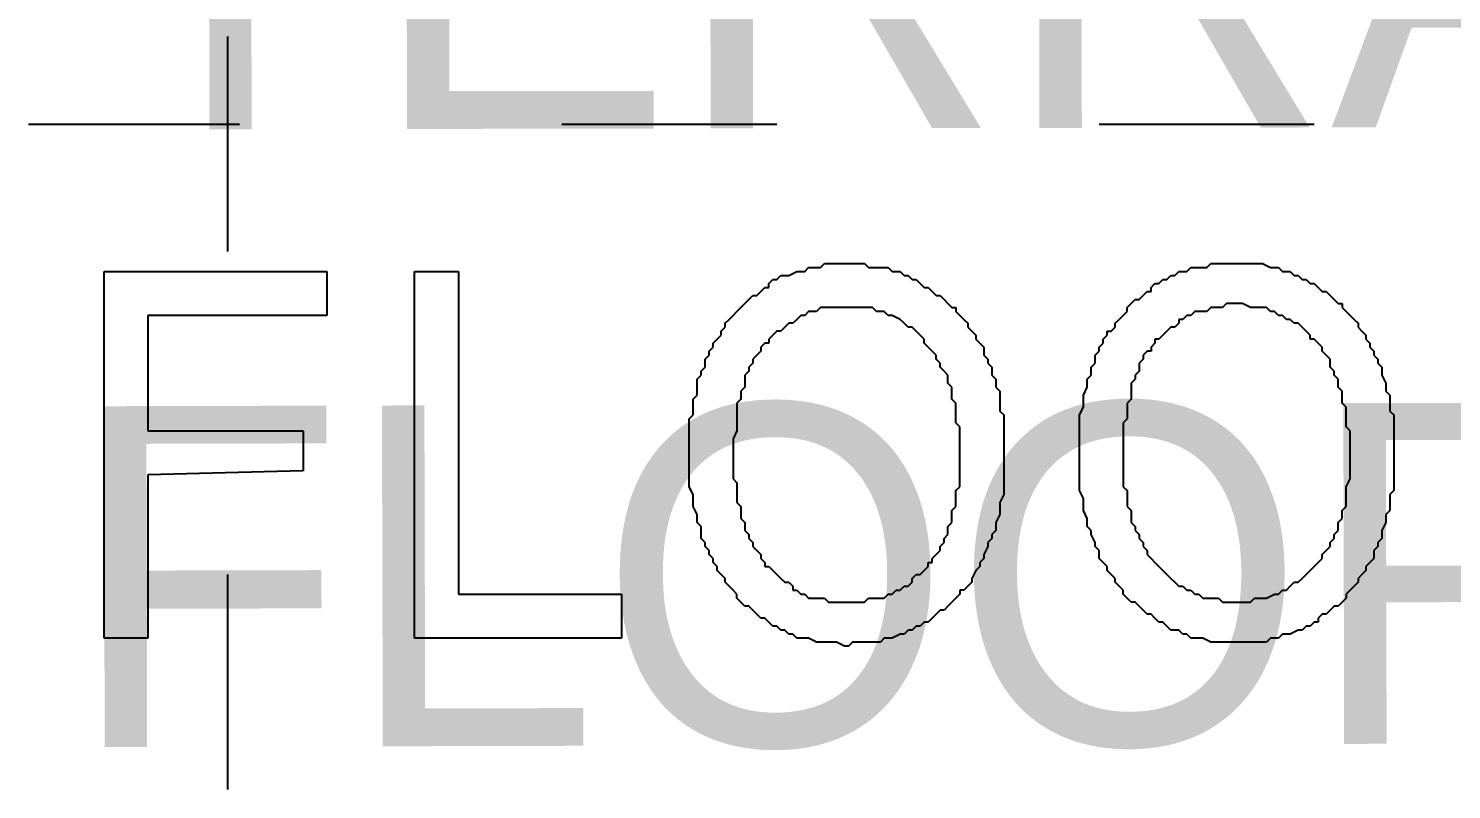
# Model space of a CAD drawing. Header units: millimetres. Extents: x 30 to 54214, y -4580 to 38782.
# Drawn here: x 19326 to 21430, y 4547 to 5671 of the extents above; entities that cross this region are included whole.
import ezdxf

# ---------------------------------------------------------------- set-up
doc = ezdxf.new("R2010")
doc.units = ezdxf.units.MM
doc.layers.add('A-ARCH-REF', color=8, linetype='CONTINUOUS')

msp = doc.modelspace()

# ---------------------------------------------------------------- linework, layer by layer
at = {"layer": 'A-ARCH-REF'}
for p, q in [((19620.3, 5658.8), (19620.3, 5341)), ((19326.1, 5529.3), (19638, 5529.3)), ((20114.6, 5529.3), (20432.4, 5529.3)), ((20909, 5529.3), (21226.8, 5529.3)), ((20497.1, 5317.5), (20503, 5323.4)), ((20503, 5323.4), (20508.9, 5323.4)), ((20508.9, 5323.4), (20520.6, 5323.4)), ((20520.6, 5323.4), (20526.5, 5323.4)), ((20526.5, 5323.4), (20532.4, 5323.4)), ((20532.4, 5323.4), (20538.3, 5323.4)), ((20538.3, 5323.4), (20544.2, 5323.4)), ((20544.2, 5323.4), (20550.1, 5323.4)), ((20550.1, 5323.4), (20555.9, 5323.4)), ((20555.9, 5323.4), (20561.8, 5323.4)), ((20561.8, 5323.4), (20567.7, 5317.5)), ((21067.9, 5317.5), (21073.8, 5323.4)), ((21073.8, 5323.4), (21079.6, 5323.4)), ((21079.6, 5323.4), (21085.5, 5323.4)), ((21085.5, 5323.4), (21091.4, 5323.4)), ((21091.4, 5323.4), (21103.2, 5323.4)), ((21103.2, 5323.4), (21109.1, 5323.4)), ((21109.1, 5323.4), (21120.8, 5323.4)), ((21120.8, 5323.4), (21126.7, 5323.4)), ((21126.7, 5323.4), (21132.6, 5323.4)), ((21132.6, 5323.4), (21138.5, 5323.4)), ((21138.5, 5323.4), (21144.4, 5323.4)), ((21144.4, 5323.4), (21150.3, 5323.4)), ((21150.3, 5323.4), (21162, 5317.5)), ((19437.9, 4770.2), (19437.9, 5311.6)), ((19437.9, 5311.6), (19767.4, 5311.6)), ((19767.4, 5311.6), (19767.4, 5246.9)), ((19896.9, 4770.2), (19896.9, 5311.6)), ((19896.9, 5311.6), (19961.6, 5311.6)), ((19961.6, 5311.6), (19961.6, 4835)), ((20432.4, 5299.8), (20438.3, 5305.7)), ((20438.3, 5305.7), (20444.1, 5305.7)), ((20444.1, 5305.7), (20450, 5305.7)), ((20450, 5305.7), (20461.8, 5311.6)), ((20461.8, 5311.6), (20467.7, 5311.6)), ((20467.7, 5311.6), (20473.6, 5311.6)), ((20473.6, 5311.6), (20479.4, 5317.5)), ((20479.4, 5317.5), (20485.3, 5317.5)), ((20485.3, 5317.5), (20491.2, 5317.5)), ((20491.2, 5317.5), (20497.1, 5317.5)), ((20567.7, 5317.5), (20579.5, 5317.5)), ((20579.5, 5317.5), (20585.4, 5317.5)), ((20585.4, 5317.5), (20591.2, 5317.5)), ((20591.2, 5317.5), (20597.1, 5317.5)), ((20597.1, 5317.5), (20603, 5311.6)), ((20603, 5311.6), (20608.9, 5311.6)), ((20608.9, 5311.6), (20614.8, 5311.6)), ((20614.8, 5311.6), (20620.7, 5305.7)), ((20620.7, 5305.7), (20626.5, 5305.7)), ((20626.5, 5305.7), (20632.4, 5299.8)), ((21009, 5299.8), (21014.9, 5305.7)), ((21014.9, 5305.7), (21020.8, 5305.7)), ((21020.8, 5305.7), (21026.7, 5311.6)), ((21026.7, 5311.6), (21032.6, 5311.6)), ((21032.6, 5311.6), (21038.5, 5311.6)), ((21038.5, 5311.6), (21044.3, 5317.5)), ((21044.3, 5317.5), (21056.1, 5317.5)), ((21056.1, 5317.5), (21062, 5317.5)), ((21062, 5317.5), (21067.9, 5317.5)), ((21162, 5317.5), (21167.9, 5317.5)), ((21167.9, 5317.5), (21173.8, 5317.5)), ((21173.8, 5317.5), (21179.7, 5311.6)), ((21179.7, 5311.6), (21185.6, 5311.6)), ((21185.6, 5311.6), (21191.4, 5311.6)), ((21191.4, 5311.6), (21197.3, 5305.7)), ((21197.3, 5305.7), (21203.2, 5305.7)), ((21203.2, 5305.7), (21209.1, 5299.8)), ((20402.9, 5276.3), (20408.8, 5282.2)), ((20408.8, 5282.2), (20414.7, 5288.1)), ((20414.7, 5288.1), (20420.6, 5288.1)), ((20420.6, 5293.9), (20426.5, 5299.8)), ((20420.6, 5288.1), (20420.6, 5293.9)), ((20426.5, 5299.8), (20432.4, 5299.8)), ((20632.4, 5299.8), (20638.3, 5299.8)), ((20638.3, 5299.8), (20644.2, 5293.9)), ((20644.2, 5293.9), (20650.1, 5288.1)), ((20650.1, 5288.1), (20656, 5288.1)), ((20656, 5288.1), (20661.9, 5282.2)), ((20661.9, 5282.2), (20667.7, 5276.3)), ((20973.7, 5276.3), (20979.6, 5282.2)), ((20979.6, 5282.2), (20985.5, 5282.2)), ((20985.5, 5288.1), (20991.4, 5293.9)), ((20985.5, 5282.2), (20985.5, 5288.1)), ((20991.4, 5293.9), (20997.3, 5293.9)), ((20997.3, 5293.9), (21003.1, 5299.8)), ((21003.1, 5299.8), (21009, 5299.8)), ((21209.1, 5299.8), (21215, 5299.8)), ((21215, 5299.8), (21220.9, 5293.9)), ((21220.9, 5293.9), (21226.8, 5293.9)), ((21226.8, 5293.9), (21232.6, 5288.1)), ((21232.6, 5288.1), (21238.5, 5282.2)), ((21238.5, 5282.2), (21244.4, 5282.2)), ((21244.4, 5282.2), (21250.3, 5276.3)), ((20379.4, 5258.6), (20385.3, 5264.5)), ((20385.3, 5264.5), (20391.2, 5270.4)), ((20391.2, 5270.4), (20397.1, 5276.3)), ((20397.1, 5276.3), (20402.9, 5276.3)), ((20667.7, 5276.3), (20673.6, 5276.3)), ((20673.6, 5276.3), (20679.5, 5270.4)), ((20679.5, 5270.4), (20685.4, 5264.5)), ((20685.4, 5264.5), (20691.3, 5258.6)), ((20950.2, 5258.6), (20956.1, 5264.5)), ((20956.1, 5264.5), (20962, 5270.4)), ((20962, 5270.4), (20967.8, 5270.4)), ((20967.8, 5270.4), (20973.7, 5276.3)), ((21097.3, 5264.5), (21091.4, 5258.6)), ((21103.2, 5264.5), (21097.3, 5264.5)), ((21109.1, 5264.5), (21103.2, 5264.5)), ((21114.9, 5264.5), (21109.1, 5264.5)), ((21120.8, 5264.5), (21114.9, 5264.5)), ((21132.6, 5258.6), (21120.8, 5264.5)), ((21250.3, 5276.3), (21256.2, 5270.4)), ((21256.2, 5270.4), (21262.1, 5264.5)), ((21262.1, 5264.5), (21267.9, 5264.5)), ((21267.9, 5264.5), (21267.9, 5258.6)), ((19767.4, 5246.9), (19502.6, 5246.9)), ((19502.6, 5246.9), (19502.6, 5076.2)), ((20355.9, 5235.1), (20361.8, 5241)), ((20361.8, 5241), (20367.6, 5246.9)), ((20367.6, 5246.9), (20373.5, 5252.7)), ((20373.5, 5252.7), (20379.4, 5258.6)), ((20461.8, 5241), (20455.9, 5235.1)), ((20467.7, 5246.9), (20461.8, 5241)), ((20473.6, 5246.9), (20467.7, 5246.9)), ((20479.4, 5252.7), (20473.6, 5246.9)), ((20485.3, 5252.7), (20479.4, 5252.7)), ((20491.2, 5252.7), (20485.3, 5252.7)), ((20497.1, 5258.6), (20491.2, 5252.7)), ((20503, 5258.6), (20497.1, 5258.6)), ((20508.9, 5258.6), (20503, 5258.6)), ((20514.7, 5258.6), (20508.9, 5258.6)), ((20520.6, 5258.6), (20514.7, 5258.6)), ((20526.5, 5258.6), (20520.6, 5258.6)), ((20538.3, 5258.6), (20526.5, 5258.6)), ((20550.1, 5258.6), (20538.3, 5258.6)), ((20555.9, 5258.6), (20550.1, 5258.6)), ((20561.8, 5258.6), (20555.9, 5258.6)), ((20567.7, 5258.6), (20561.8, 5258.6)), ((20573.6, 5258.6), (20567.7, 5258.6)), ((20579.5, 5252.7), (20573.6, 5258.6)), ((20585.4, 5252.7), (20579.5, 5252.7)), ((20591.2, 5252.7), (20585.4, 5252.7)), ((20597.1, 5246.9), (20591.2, 5252.7)), ((20603, 5246.9), (20597.1, 5246.9)), ((20614.8, 5241), (20603, 5246.9)), ((20620.7, 5235.1), (20614.8, 5241)), ((20691.3, 5258.6), (20697.2, 5258.6)), ((20697.2, 5258.6), (20697.2, 5252.7)), ((20697.2, 5252.7), (20703, 5246.9)), ((20703, 5246.9), (20708.9, 5241)), ((20708.9, 5241), (20714.8, 5235.1)), ((20932.5, 5235.1), (20938.4, 5241)), ((20938.4, 5241), (20944.3, 5246.9)), ((20944.3, 5246.9), (20950.2, 5252.7)), ((20950.2, 5252.7), (20950.2, 5258.6)), ((21032.6, 5241), (21026.7, 5241)), ((21026.7, 5241), (21026.7, 5235.1)), ((21038.5, 5246.9), (21032.6, 5241)), ((21044.3, 5246.9), (21038.5, 5246.9)), ((21050.2, 5252.7), (21044.3, 5246.9)), ((21062, 5252.7), (21050.2, 5252.7)), ((21067.9, 5252.7), (21062, 5252.7)), ((21073.8, 5258.6), (21067.9, 5252.7)), ((21079.6, 5258.6), (21073.8, 5258.6)), ((21085.5, 5258.6), (21079.6, 5258.6)), ((21091.4, 5258.6), (21085.5, 5258.6)), ((21138.5, 5258.6), (21132.6, 5258.6)), ((21144.4, 5258.6), (21138.5, 5258.6)), ((21150.3, 5258.6), (21144.4, 5258.6)), ((21156.1, 5258.6), (21150.3, 5258.6)), ((21162, 5252.7), (21156.1, 5258.6)), ((21167.9, 5252.7), (21162, 5252.7)), ((21173.8, 5246.9), (21167.9, 5252.7)), ((21179.7, 5246.9), (21173.8, 5246.9)), ((21185.6, 5241), (21179.7, 5246.9)), ((21191.4, 5241), (21185.6, 5241)), ((21197.3, 5235.1), (21191.4, 5241)), ((21267.9, 5258.6), (21273.8, 5252.7)), ((21273.8, 5252.7), (21279.7, 5246.9)), ((21279.7, 5246.9), (21285.6, 5241)), ((21285.6, 5241), (21291.5, 5235.1)), ((20344.1, 5211.6), (20350, 5217.4)), ((20350, 5223.3), (20355.9, 5229.2)), ((20350, 5217.4), (20350, 5223.3)), ((20355.9, 5229.2), (20355.9, 5235.1)), ((20426.5, 5217.4), (20420.6, 5211.6)), ((20432.4, 5223.3), (20426.5, 5217.4)), ((20438.3, 5223.3), (20432.4, 5223.3)), ((20444.1, 5229.2), (20438.3, 5223.3)), ((20450, 5235.1), (20444.1, 5229.2)), ((20455.9, 5235.1), (20450, 5235.1)), ((20626.5, 5229.2), (20620.7, 5235.1)), ((20632.4, 5229.2), (20626.5, 5229.2)), ((20638.3, 5223.3), (20632.4, 5229.2)), ((20644.2, 5217.4), (20638.3, 5223.3)), ((20650.1, 5211.6), (20644.2, 5217.4)), ((20714.8, 5235.1), (20714.8, 5229.2)), ((20714.8, 5229.2), (20720.7, 5223.3)), ((20720.7, 5223.3), (20726.6, 5217.4)), ((20726.6, 5217.4), (20726.6, 5211.6)), ((20914.9, 5211.6), (20920.8, 5217.4)), ((20920.8, 5217.4), (20920.8, 5223.3)), ((20920.8, 5223.3), (20926.6, 5223.3)), ((20926.6, 5223.3), (20932.5, 5229.2)), ((20932.5, 5229.2), (20932.5, 5235.1)), ((21003.1, 5217.4), (20997.3, 5211.6)), ((21009, 5223.3), (21003.1, 5217.4)), ((21014.9, 5229.2), (21009, 5223.3)), ((21020.8, 5229.2), (21014.9, 5229.2)), ((21026.7, 5235.1), (21020.8, 5229.2)), ((21203.2, 5235.1), (21197.3, 5235.1)), ((21209.1, 5229.2), (21203.2, 5235.1)), ((21215, 5223.3), (21209.1, 5229.2)), ((21220.9, 5217.4), (21215, 5223.3)), ((21220.9, 5211.6), (21220.9, 5217.4)), ((21291.5, 5235.1), (21291.5, 5229.2)), ((21291.5, 5229.2), (21297.4, 5223.3)), ((21297.4, 5223.3), (21303.2, 5217.4)), ((21303.2, 5217.4), (21303.2, 5211.6)), ((20332.3, 5193.9), (20338.2, 5199.8)), ((20338.2, 5205.7), (20344.1, 5211.6)), ((20338.2, 5199.8), (20338.2, 5205.7)), ((20414.7, 5205.7), (20408.8, 5199.8)), ((20408.8, 5199.8), (20408.8, 5193.9)), ((20420.6, 5205.7), (20414.7, 5205.7)), ((20420.6, 5211.6), (20420.6, 5205.7)), ((20650.1, 5205.7), (20650.1, 5211.6)), ((20656, 5199.8), (20650.1, 5205.7)), ((20661.9, 5193.9), (20656, 5199.8)), ((20726.6, 5211.6), (20732.5, 5205.7)), ((20732.5, 5205.7), (20738.4, 5199.8)), ((20738.4, 5199.8), (20738.4, 5193.9)), ((20909, 5199.8), (20914.9, 5205.7)), ((20909, 5193.9), (20909, 5199.8)), ((20914.9, 5205.7), (20914.9, 5211.6)), ((20991.4, 5205.7), (20985.5, 5199.8)), ((20985.5, 5199.8), (20985.5, 5193.9)), ((20997.3, 5211.6), (20991.4, 5211.6)), ((20991.4, 5211.6), (20991.4, 5205.7)), ((21226.8, 5211.6), (21220.9, 5211.6)), ((21232.6, 5205.7), (21226.8, 5211.6)), ((21238.5, 5199.8), (21232.6, 5205.7)), ((21238.5, 5193.9), (21238.5, 5199.8)), ((21303.2, 5211.6), (21309.1, 5205.7)), ((21309.1, 5205.7), (21309.1, 5199.8)), ((21309.1, 5199.8), (21315, 5193.9)), ((20326.4, 5182.1), (20332.3, 5188)), ((20326.4, 5176.3), (20326.4, 5182.1)), ((20326.4, 5170.4), (20326.4, 5176.3)), ((20332.3, 5188), (20332.3, 5193.9)), ((20397.1, 5176.3), (20391.2, 5170.4)), ((20402.9, 5188), (20397.1, 5182.1)), ((20397.1, 5182.1), (20397.1, 5176.3)), ((20408.8, 5193.9), (20402.9, 5188)), ((20667.7, 5188), (20661.9, 5193.9)), ((20667.7, 5182.1), (20667.7, 5188)), ((20673.6, 5176.3), (20667.7, 5182.1)), ((20673.6, 5170.4), (20673.6, 5176.3)), ((20738.4, 5193.9), (20738.4, 5188)), ((20738.4, 5188), (20744.2, 5182.1)), ((20744.2, 5182.1), (20744.2, 5176.3)), ((20744.2, 5176.3), (20750.1, 5170.4)), ((20897.2, 5170.4), (20903.1, 5176.3)), ((20903.1, 5188), (20909, 5193.9)), ((20903.1, 5176.3), (20903.1, 5188)), ((20973.7, 5182.1), (20967.8, 5176.3)), ((20967.8, 5176.3), (20967.8, 5170.4)), ((20979.6, 5193.9), (20973.7, 5188)), ((20973.7, 5188), (20973.7, 5182.1)), ((20985.5, 5193.9), (20979.6, 5193.9)), ((21244.4, 5188), (21238.5, 5193.9)), ((21250.3, 5182.1), (21244.4, 5188)), ((21250.3, 5170.4), (21250.3, 5182.1)), ((21315, 5193.9), (21315, 5188)), ((21315, 5188), (21320.9, 5182.1)), ((21320.9, 5182.1), (21320.9, 5176.3)), ((21320.9, 5176.3), (21326.8, 5170.4)), ((20314.7, 5152.7), (20320.6, 5158.6)), ((20320.6, 5164.5), (20326.4, 5170.4)), ((20320.6, 5158.6), (20320.6, 5164.5)), ((20391.2, 5164.5), (20385.3, 5158.6)), ((20385.3, 5158.6), (20385.3, 5152.7)), ((20391.2, 5170.4), (20391.2, 5164.5)), ((20679.5, 5164.5), (20673.6, 5170.4)), ((20685.4, 5158.6), (20679.5, 5164.5)), ((20685.4, 5152.7), (20685.4, 5158.6)), ((20750.1, 5170.4), (20750.1, 5158.6)), ((20750.1, 5158.6), (20756, 5152.7)), ((20891.3, 5152.7), (20897.2, 5158.6)), ((20897.2, 5164.5), (20897.2, 5170.4)), ((20897.2, 5158.6), (20897.2, 5164.5)), ((20967.8, 5164.5), (20962, 5158.6)), ((20962, 5158.6), (20962, 5152.7)), ((20967.8, 5170.4), (20967.8, 5164.5)), ((21256.2, 5164.5), (21250.3, 5170.4)), ((21256.2, 5158.6), (21256.2, 5164.5)), ((21262.1, 5152.7), (21256.2, 5158.6)), ((21326.8, 5170.4), (21326.8, 5164.5)), ((21326.8, 5164.5), (21326.8, 5158.6)), ((21326.8, 5158.6), (21332.7, 5146.8)), ((20314.7, 5140.9), (20314.7, 5152.7)), ((20314.7, 5135.1), (20314.7, 5140.9)), ((20314.7, 5129.2), (20314.7, 5135.1)), ((20385.3, 5140.9), (20379.4, 5135.1)), ((20379.4, 5135.1), (20379.4, 5129.2)), ((20385.3, 5152.7), (20385.3, 5140.9)), ((20685.4, 5146.8), (20685.4, 5152.7)), ((20691.3, 5140.9), (20685.4, 5146.8)), ((20691.3, 5135.1), (20691.3, 5140.9)), ((20691.3, 5123.3), (20691.3, 5135.1)), ((20756, 5152.7), (20756, 5146.8)), ((20756, 5146.8), (20756, 5140.9)), ((20756, 5140.9), (20761.9, 5135.1)), ((20761.9, 5135.1), (20761.9, 5129.2)), ((20885.5, 5129.2), (20891.3, 5140.9)), ((20891.3, 5146.8), (20891.3, 5152.7)), ((20891.3, 5140.9), (20891.3, 5146.8)), ((20962, 5152.7), (20956.1, 5146.8)), ((20956.1, 5146.8), (20956.1, 5140.9)), ((20956.1, 5140.9), (20956.1, 5129.2)), ((21262.1, 5146.8), (21262.1, 5152.7)), ((21262.1, 5140.9), (21262.1, 5146.8)), ((21267.9, 5135.1), (21262.1, 5140.9)), ((21267.9, 5129.2), (21267.9, 5135.1)), ((21332.7, 5146.8), (21332.7, 5140.9)), ((21332.7, 5140.9), (21332.7, 5135.1)), ((21332.7, 5135.1), (21338.6, 5129.2)), ((20308.8, 5123.3), (20314.7, 5129.2)), ((20308.8, 5117.4), (20308.8, 5123.3)), ((20308.8, 5105.6), (20308.8, 5117.4)), ((20379.4, 5123.3), (20373.5, 5117.4)), ((20373.5, 5117.4), (20373.5, 5105.6)), ((20379.4, 5129.2), (20379.4, 5123.3)), ((20697.2, 5117.4), (20691.3, 5123.3)), ((20697.2, 5111.5), (20697.2, 5117.4)), ((20761.9, 5129.2), (20761.9, 5117.4)), ((20761.9, 5117.4), (20761.9, 5111.5)), ((20885.5, 5123.3), (20885.5, 5129.2)), ((20885.5, 5117.4), (20885.5, 5123.3)), ((20885.5, 5111.5), (20885.5, 5117.4)), ((20956.1, 5123.3), (20950.2, 5117.4)), ((20950.2, 5117.4), (20950.2, 5111.5)), ((20956.1, 5129.2), (20956.1, 5123.3)), ((21267.9, 5117.4), (21267.9, 5129.2)), ((21273.8, 5111.5), (21267.9, 5117.4)), ((21338.6, 5129.2), (21338.6, 5123.3)), ((21338.6, 5123.3), (21338.6, 5111.5)), ((20302.9, 5093.9), (20308.8, 5099.8)), ((20302.9, 5082.1), (20302.9, 5093.9)), ((20308.8, 5099.8), (20308.8, 5105.6)), ((20373.5, 5105.6), (20373.5, 5099.8)), ((20373.5, 5099.8), (20373.5, 5093.9)), ((20373.5, 5093.9), (20373.5, 5082.1)), ((20697.2, 5105.6), (20697.2, 5111.5)), ((20697.2, 5099.8), (20697.2, 5105.6)), ((20697.2, 5088), (20697.2, 5099.8)), ((20761.9, 5111.5), (20761.9, 5105.6)), ((20761.9, 5105.6), (20767.8, 5099.8)), ((20767.8, 5099.8), (20767.8, 5088)), ((20879.6, 5099.8), (20885.5, 5111.5)), ((20879.6, 5093.9), (20879.6, 5099.8)), ((20879.6, 5088), (20879.6, 5093.9)), ((20950.2, 5093.9), (20944.3, 5088)), ((20950.2, 5111.5), (20950.2, 5099.8)), ((20950.2, 5099.8), (20950.2, 5093.9)), ((21273.8, 5105.6), (21273.8, 5111.5)), ((21273.8, 5099.8), (21273.8, 5105.6)), ((21273.8, 5093.9), (21273.8, 5099.8)), ((21273.8, 5082.1), (21273.8, 5093.9)), ((21338.6, 5111.5), (21338.6, 5105.6)), ((21338.6, 5105.6), (21344.4, 5099.8)), ((21344.4, 5099.8), (21344.4, 5093.9)), ((21344.4, 5093.9), (21344.4, 5082.1)), ((19502.6, 5076.2), (19732.1, 5076.2)), ((19732.1, 5076.2), (19732.1, 5017.4)), ((20302.9, 5076.2), (20302.9, 5082.1)), ((20302.9, 5070.3), (20302.9, 5076.2)), ((20302.9, 5058.6), (20302.9, 5070.3)), ((20373.5, 5076.2), (20367.6, 5064.4)), ((20373.5, 5082.1), (20373.5, 5076.2)), ((20703, 5082.1), (20697.2, 5088)), ((20703, 5076.2), (20703, 5082.1)), ((20703, 5064.4), (20703, 5076.2)), ((20767.8, 5088), (20767.8, 5082.1)), ((20767.8, 5082.1), (20767.8, 5076.2)), ((20767.8, 5076.2), (20767.8, 5064.4)), ((20879.6, 5076.2), (20879.6, 5088)), ((20879.6, 5070.3), (20879.6, 5076.2)), ((20879.6, 5058.6), (20879.6, 5070.3)), ((20944.3, 5088), (20944.3, 5076.2)), ((20944.3, 5076.2), (20944.3, 5070.3)), ((20944.3, 5070.3), (20944.3, 5058.6)), ((21279.7, 5076.2), (21273.8, 5082.1)), ((21279.7, 5070.3), (21279.7, 5076.2)), ((21279.7, 5058.6), (21279.7, 5070.3)), ((21344.4, 5082.1), (21344.4, 5076.2)), ((21344.4, 5076.2), (21344.4, 5070.3)), ((21344.4, 5070.3), (21344.4, 5058.6)), ((20302.9, 5052.7), (20302.9, 5058.6)), ((20302.9, 5040.9), (20302.9, 5052.7)), ((20367.6, 5064.4), (20367.6, 5058.6)), ((20367.6, 5058.6), (20367.6, 5046.8)), ((20703, 5058.6), (20703, 5064.4)), ((20703, 5052.7), (20703, 5058.6)), ((20703, 5040.9), (20703, 5052.7)), ((20767.8, 5064.4), (20767.8, 5058.6)), ((20767.8, 5058.6), (20767.8, 5052.7)), ((20767.8, 5052.7), (20767.8, 5040.9)), ((20879.6, 5052.7), (20879.6, 5058.6)), ((20879.6, 5046.8), (20879.6, 5052.7)), ((20944.3, 5058.6), (20944.3, 5052.7)), ((20944.3, 5052.7), (20944.3, 5040.9)), ((21279.7, 5052.7), (21279.7, 5058.6)), ((21279.7, 5040.9), (21279.7, 5052.7)), ((21344.4, 5058.6), (21344.4, 5052.7)), ((21344.4, 5052.7), (21344.4, 5046.8)), ((20302.9, 5035), (20302.9, 5040.9)), ((20302.9, 5029.1), (20302.9, 5035)), ((20302.9, 5023.3), (20302.9, 5029.1)), ((20367.6, 5046.8), (20367.6, 5040.9)), ((20367.6, 5040.9), (20367.6, 5035)), ((20367.6, 5035), (20367.6, 5023.3)), ((20703, 5035), (20703, 5040.9)), ((20703, 5029.1), (20703, 5035)), ((20703, 5017.4), (20703, 5029.1)), ((20767.8, 5040.9), (20767.8, 5035)), ((20767.8, 5035), (20767.8, 5023.3)), ((20879.6, 5035), (20879.6, 5046.8)), ((20879.6, 5029.1), (20879.6, 5035)), ((20879.6, 5023.3), (20879.6, 5029.1)), ((20944.3, 5040.9), (20944.3, 5035)), ((20944.3, 5035), (20944.3, 5023.3)), ((21279.7, 5029.1), (21279.7, 5040.9)), ((21279.7, 5023.3), (21279.7, 5029.1)), ((21344.4, 5046.8), (21344.4, 5040.9)), ((21344.4, 5040.9), (21344.4, 5035)), ((21344.4, 5035), (21344.4, 5029.1)), ((21344.4, 5029.1), (21344.4, 5017.4)), ((19732.1, 5017.4), (19502.6, 5011.5)), ((19502.6, 5011.5), (19502.6, 4770.2)), ((20302.9, 5011.5), (20302.9, 5023.3)), ((20302.9, 5005.6), (20302.9, 5011.5)), ((20367.6, 5023.3), (20367.6, 5017.4)), ((20367.6, 5017.4), (20367.6, 5005.6)), ((20703, 5011.5), (20703, 5017.4)), ((20703, 5005.6), (20703, 5011.5)), ((20767.8, 5023.3), (20767.8, 5017.4)), ((20767.8, 5017.4), (20767.8, 5011.5)), ((20767.8, 5011.5), (20767.8, 4999.7)), ((20879.6, 5017.4), (20879.6, 5023.3)), ((20879.6, 5005.6), (20879.6, 5017.4)), ((20944.3, 5023.3), (20944.3, 5017.4)), ((20944.3, 5017.4), (20944.3, 5011.5)), ((20944.3, 5011.5), (20944.3, 4999.7)), ((21279.7, 5011.5), (21279.7, 5023.3)), ((21279.7, 5005.6), (21279.7, 5011.5)), ((21344.4, 5017.4), (21344.4, 5011.5)), ((21344.4, 5011.5), (21344.4, 5005.6)), ((20302.9, 4999.7), (20302.9, 5005.6)), ((20302.9, 4993.8), (20302.9, 4999.7)), ((20308.8, 4982.1), (20302.9, 4993.8)), ((20367.6, 5005.6), (20373.5, 4999.7)), ((20373.5, 4999.7), (20373.5, 4993.8)), ((20373.5, 4993.8), (20373.5, 4982.1)), ((20697.2, 4988), (20703, 4993.8)), ((20697.2, 4982.1), (20697.2, 4988)), ((20703, 4993.8), (20703, 5005.6)), ((20767.8, 4999.7), (20767.8, 4993.8)), ((20767.8, 4993.8), (20767.8, 4988)), ((20767.8, 4988), (20767.8, 4982.1)), ((20879.6, 4999.7), (20879.6, 5005.6)), ((20879.6, 4993.8), (20879.6, 4999.7)), ((20879.6, 4988), (20879.6, 4993.8)), ((20885.5, 4976.2), (20879.6, 4988)), ((20944.3, 4999.7), (20944.3, 4993.8)), ((20944.3, 4993.8), (20950.2, 4988)), ((20950.2, 4988), (20950.2, 4976.2)), ((21273.8, 4993.8), (21279.7, 5005.6)), ((21273.8, 4988), (21273.8, 4993.8)), ((21273.8, 4982.1), (21273.8, 4988)), ((21344.4, 4988), (21338.6, 4982.1)), ((21344.4, 5005.6), (21344.4, 4993.8)), ((21344.4, 4993.8), (21344.4, 4988)), ((20308.8, 4976.2), (20308.8, 4982.1)), ((20308.8, 4970.3), (20308.8, 4976.2)), ((20308.8, 4964.4), (20308.8, 4970.3)), ((20373.5, 4982.1), (20373.5, 4976.2)), ((20373.5, 4976.2), (20373.5, 4970.3)), ((20373.5, 4970.3), (20379.4, 4964.4)), ((20697.2, 4970.3), (20697.2, 4982.1)), ((20697.2, 4964.4), (20697.2, 4970.3)), ((20767.8, 4982.1), (20761.9, 4970.3)), ((20761.9, 4970.3), (20761.9, 4964.4)), ((20885.5, 4970.3), (20885.5, 4976.2)), ((20885.5, 4964.4), (20885.5, 4970.3)), ((20950.2, 4976.2), (20950.2, 4970.3)), ((20950.2, 4970.3), (20950.2, 4964.4)), ((21273.8, 4976.2), (21273.8, 4982.1)), ((21273.8, 4964.4), (21273.8, 4976.2)), ((21338.6, 4982.1), (21338.6, 4976.2)), ((21338.6, 4976.2), (21338.6, 4964.4)), ((20314.7, 4952.6), (20308.8, 4964.4)), ((20314.7, 4946.8), (20314.7, 4952.6)), ((20314.7, 4940.9), (20314.7, 4946.8)), ((20379.4, 4964.4), (20379.4, 4952.6)), ((20379.4, 4952.6), (20379.4, 4946.8)), ((20379.4, 4946.8), (20385.3, 4940.9)), ((20691.3, 4958.5), (20697.2, 4964.4)), ((20691.3, 4952.6), (20691.3, 4958.5)), ((20691.3, 4940.9), (20691.3, 4952.6)), ((20761.9, 4952.6), (20756, 4940.9)), ((20761.9, 4964.4), (20761.9, 4958.5)), ((20761.9, 4958.5), (20761.9, 4952.6)), ((20885.5, 4958.5), (20885.5, 4964.4)), ((20891.3, 4946.8), (20885.5, 4958.5)), ((20891.3, 4940.9), (20891.3, 4946.8)), ((20950.2, 4964.4), (20956.1, 4958.5)), ((20956.1, 4958.5), (20956.1, 4946.8)), ((20956.1, 4946.8), (20956.1, 4940.9)), ((21262.1, 4940.9), (21267.9, 4946.8)), ((21267.9, 4958.5), (21273.8, 4964.4)), ((21267.9, 4952.6), (21267.9, 4958.5)), ((21267.9, 4946.8), (21267.9, 4952.6)), ((21338.6, 4958.5), (21332.7, 4952.6)), ((21332.7, 4952.6), (21332.7, 4946.8)), ((21332.7, 4946.8), (21332.7, 4940.9)), ((21338.6, 4964.4), (21338.6, 4958.5)), ((20320.6, 4935), (20314.7, 4940.9)), ((20320.6, 4929.1), (20320.6, 4935)), ((20320.6, 4917.3), (20320.6, 4929.1)), ((20385.3, 4940.9), (20385.3, 4935)), ((20385.3, 4935), (20385.3, 4929.1)), ((20385.3, 4929.1), (20391.2, 4923.2)), ((20391.2, 4923.2), (20391.2, 4917.3)), ((20679.5, 4917.3), (20685.4, 4923.2)), ((20685.4, 4935), (20691.3, 4940.9)), ((20685.4, 4929.1), (20685.4, 4935)), ((20685.4, 4923.2), (20685.4, 4929.1)), ((20756, 4929.1), (20750.1, 4923.2)), ((20750.1, 4923.2), (20750.1, 4917.3)), ((20756, 4940.9), (20756, 4935)), ((20756, 4935), (20756, 4929.1)), ((20891.3, 4935), (20891.3, 4940.9)), ((20897.2, 4929.1), (20891.3, 4935)), ((20897.2, 4923.2), (20897.2, 4929.1)), ((20903.1, 4911.5), (20897.2, 4923.2)), ((20956.1, 4940.9), (20962, 4935)), ((20962, 4935), (20962, 4929.1)), ((20962, 4929.1), (20967.8, 4923.2)), ((20967.8, 4923.2), (20967.8, 4917.3)), ((21256.2, 4923.2), (21262.1, 4929.1)), ((21256.2, 4917.3), (21256.2, 4923.2)), ((21262.1, 4929.1), (21262.1, 4940.9)), ((21332.7, 4940.9), (21326.8, 4929.1)), ((21326.8, 4929.1), (21326.8, 4923.2)), ((21326.8, 4923.2), (21326.8, 4917.3)), ((20326.4, 4911.5), (20320.6, 4917.3)), ((20326.4, 4905.6), (20326.4, 4911.5)), ((20332.3, 4899.7), (20326.4, 4905.6)), ((20391.2, 4917.3), (20397.1, 4911.5)), ((20397.1, 4911.5), (20397.1, 4905.6)), ((20397.1, 4905.6), (20402.9, 4899.7)), ((20673.6, 4905.6), (20679.5, 4911.5)), ((20673.6, 4899.7), (20673.6, 4905.6)), ((20679.5, 4911.5), (20679.5, 4917.3)), ((20744.2, 4905.6), (20738.4, 4893.8)), ((20750.1, 4917.3), (20744.2, 4911.5)), ((20744.2, 4911.5), (20744.2, 4905.6)), ((20903.1, 4905.6), (20903.1, 4911.5)), ((20909, 4899.7), (20903.1, 4905.6)), ((20967.8, 4917.3), (20973.7, 4911.5)), ((20973.7, 4911.5), (20973.7, 4905.6)), ((20973.7, 4905.6), (20979.6, 4899.7)), ((21244.4, 4899.7), (21250.3, 4905.6)), ((21250.3, 4911.5), (21256.2, 4917.3)), ((21250.3, 4905.6), (21250.3, 4911.5)), ((21320.9, 4905.6), (21315, 4899.7)), ((21326.8, 4917.3), (21320.9, 4911.5)), ((21320.9, 4911.5), (21320.9, 4905.6)), ((20332.3, 4893.8), (20332.3, 4899.7)), ((20338.2, 4887.9), (20332.3, 4893.8)), ((20338.2, 4882), (20338.2, 4887.9)), ((20344.1, 4876.2), (20338.2, 4882)), ((20402.9, 4899.7), (20408.8, 4893.8)), ((20408.8, 4893.8), (20408.8, 4887.9)), ((20408.8, 4887.9), (20414.7, 4882)), ((20414.7, 4882), (20414.7, 4876.2)), ((20656, 4876.2), (20656, 4882)), ((20656, 4882), (20661.9, 4882)), ((20661.9, 4887.9), (20667.7, 4893.8)), ((20661.9, 4882), (20661.9, 4887.9)), ((20667.7, 4893.8), (20673.6, 4899.7)), ((20738.4, 4887.9), (20732.5, 4882)), ((20732.5, 4882), (20732.5, 4876.2)), ((20738.4, 4893.8), (20738.4, 4887.9)), ((20909, 4893.8), (20909, 4899.7)), ((20909, 4887.9), (20909, 4893.8)), ((20914.9, 4882), (20909, 4887.9)), ((20920.8, 4876.2), (20914.9, 4882)), ((20979.6, 4899.7), (20979.6, 4893.8)), ((20979.6, 4893.8), (20985.5, 4887.9)), ((20985.5, 4887.9), (20991.4, 4882)), ((20991.4, 4882), (20997.3, 4876.2)), ((21226.8, 4876.2), (21232.6, 4882)), ((21232.6, 4882), (21238.5, 4887.9)), ((21238.5, 4893.8), (21244.4, 4899.7)), ((21238.5, 4887.9), (21238.5, 4893.8)), ((21309.1, 4882), (21303.2, 4876.2)), ((21315, 4887.9), (21309.1, 4882)), ((21315, 4899.7), (21315, 4893.8)), ((21315, 4893.8), (21315, 4887.9)), ((19620.3, 4864.4), (19620.3, 4546.6)), ((20344.1, 4870.3), (20344.1, 4876.2)), ((20350, 4864.4), (20344.1, 4870.3)), ((20355.9, 4858.5), (20350, 4864.4)), ((20414.7, 4876.2), (20420.6, 4876.2)), ((20420.6, 4876.2), (20426.5, 4870.3)), ((20426.5, 4870.3), (20432.4, 4864.4)), ((20432.4, 4864.4), (20438.3, 4858.5)), ((20632.4, 4858.5), (20638.3, 4864.4)), ((20638.3, 4864.4), (20644.2, 4864.4)), ((20644.2, 4864.4), (20650.1, 4870.3)), ((20650.1, 4870.3), (20656, 4876.2)), ((20726.6, 4870.3), (20720.7, 4858.5)), ((20732.5, 4876.2), (20726.6, 4870.3)), ((20920.8, 4870.3), (20920.8, 4876.2)), ((20926.6, 4864.4), (20920.8, 4870.3)), ((20932.5, 4858.5), (20926.6, 4864.4)), ((20997.3, 4876.2), (21003.1, 4870.3)), ((21003.1, 4870.3), (21009, 4864.4)), ((21009, 4864.4), (21014.9, 4858.5)), ((21209.1, 4858.5), (21215, 4864.4)), ((21215, 4864.4), (21220.9, 4870.3)), ((21220.9, 4870.3), (21226.8, 4876.2)), ((21297.4, 4864.4), (21291.5, 4858.5)), ((21303.2, 4870.3), (21297.4, 4864.4)), ((21303.2, 4876.2), (21303.2, 4870.3)), ((20355.9, 4852.6), (20355.9, 4858.5)), ((20361.8, 4846.7), (20355.9, 4852.6)), ((20367.6, 4840.8), (20361.8, 4846.7)), ((20373.5, 4835), (20367.6, 4840.8)), ((20438.3, 4858.5), (20444.1, 4852.6)), ((20444.1, 4852.6), (20450, 4852.6)), ((20450, 4852.6), (20455.9, 4846.7)), ((20455.9, 4846.7), (20455.9, 4840.8)), ((20455.9, 4840.8), (20461.8, 4840.8)), ((20461.8, 4840.8), (20467.7, 4835)), ((20603, 4835), (20608.9, 4840.8)), ((20608.9, 4840.8), (20614.8, 4840.8)), ((20614.8, 4840.8), (20620.7, 4846.7)), ((20620.7, 4846.7), (20626.5, 4846.7)), ((20626.5, 4846.7), (20632.4, 4852.6)), ((20632.4, 4852.6), (20632.4, 4858.5)), ((20708.9, 4840.8), (20703, 4840.8)), ((20703, 4840.8), (20703, 4835)), ((20714.8, 4846.7), (20708.9, 4840.8)), ((20720.7, 4852.6), (20714.8, 4846.7)), ((20720.7, 4858.5), (20720.7, 4852.6)), ((20932.5, 4852.6), (20932.5, 4858.5)), ((20938.4, 4846.7), (20932.5, 4852.6)), ((20944.3, 4840.8), (20938.4, 4846.7)), ((20944.3, 4835), (20944.3, 4840.8)), ((21014.9, 4858.5), (21020.8, 4852.6)), ((21020.8, 4852.6), (21026.7, 4846.7)), ((21026.7, 4846.7), (21032.6, 4846.7)), ((21032.6, 4846.7), (21038.5, 4840.8)), ((21038.5, 4840.8), (21044.3, 4840.8)), ((21044.3, 4840.8), (21050.2, 4835)), ((21173.8, 4835), (21179.7, 4840.8)), ((21179.7, 4840.8), (21185.6, 4840.8)), ((21185.6, 4840.8), (21191.4, 4846.7)), ((21191.4, 4846.7), (21197.3, 4852.6)), ((21197.3, 4852.6), (21203.2, 4852.6)), ((21203.2, 4852.6), (21209.1, 4858.5)), ((21279.7, 4840.8), (21273.8, 4835)), ((21285.6, 4846.7), (21279.7, 4840.8)), ((21291.5, 4852.6), (21285.6, 4846.7)), ((21291.5, 4858.5), (21291.5, 4852.6)), ((19961.6, 4835), (20202.9, 4835)), ((20202.9, 4835), (20202.9, 4770.2)), ((20373.5, 4829.1), (20373.5, 4835)), ((20379.4, 4823.2), (20373.5, 4829.1)), ((20385.3, 4817.3), (20379.4, 4823.2)), ((20467.7, 4835), (20473.6, 4835)), ((20473.6, 4835), (20479.4, 4829.1)), ((20479.4, 4829.1), (20491.2, 4829.1)), ((20491.2, 4829.1), (20497.1, 4829.1)), ((20497.1, 4829.1), (20503, 4829.1)), ((20503, 4829.1), (20508.9, 4823.2)), ((20508.9, 4823.2), (20514.7, 4823.2)), ((20514.7, 4823.2), (20520.6, 4823.2)), ((20520.6, 4823.2), (20526.5, 4823.2)), ((20526.5, 4823.2), (20532.4, 4823.2)), ((20532.4, 4823.2), (20538.3, 4823.2)), ((20538.3, 4823.2), (20544.2, 4823.2)), ((20544.2, 4823.2), (20550.1, 4823.2)), ((20550.1, 4823.2), (20555.9, 4823.2)), ((20555.9, 4823.2), (20561.8, 4823.2)), ((20561.8, 4823.2), (20567.7, 4829.1)), ((20567.7, 4829.1), (20579.5, 4829.1)), ((20579.5, 4829.1), (20585.4, 4829.1)), ((20585.4, 4829.1), (20591.2, 4829.1)), ((20591.2, 4829.1), (20597.1, 4835)), ((20597.1, 4835), (20603, 4835)), ((20691.3, 4823.2), (20685.4, 4817.3)), ((20697.2, 4829.1), (20691.3, 4823.2)), ((20703, 4835), (20697.2, 4829.1)), ((20950.2, 4829.1), (20944.3, 4835)), ((20956.1, 4823.2), (20950.2, 4829.1)), ((20962, 4823.2), (20956.1, 4823.2)), ((20967.8, 4817.3), (20962, 4823.2)), ((21050.2, 4835), (21056.1, 4835)), ((21056.1, 4835), (21062, 4829.1)), ((21062, 4829.1), (21067.9, 4829.1)), ((21067.9, 4829.1), (21073.8, 4829.1)), ((21073.8, 4829.1), (21085.5, 4829.1)), ((21085.5, 4829.1), (21091.4, 4823.2)), ((21091.4, 4823.2), (21097.3, 4823.2)), ((21097.3, 4823.2), (21103.2, 4823.2)), ((21103.2, 4823.2), (21109.1, 4823.2)), ((21109.1, 4823.2), (21120.8, 4823.2)), ((21120.8, 4823.2), (21126.7, 4823.2)), ((21126.7, 4823.2), (21132.6, 4823.2)), ((21132.6, 4823.2), (21138.5, 4829.1)), ((21138.5, 4829.1), (21144.4, 4829.1)), ((21144.4, 4829.1), (21150.3, 4829.1)), ((21150.3, 4829.1), (21156.1, 4829.1)), ((21156.1, 4829.1), (21167.9, 4835)), ((21167.9, 4835), (21173.8, 4835)), ((21267.9, 4823.2), (21262.1, 4817.3)), ((21273.8, 4829.1), (21267.9, 4823.2)), ((21273.8, 4835), (21273.8, 4829.1)), ((20391.2, 4817.3), (20385.3, 4817.3)), ((20397.1, 4811.4), (20391.2, 4817.3)), ((20402.9, 4805.5), (20397.1, 4811.4)), ((20408.8, 4799.7), (20402.9, 4805.5)), ((20414.7, 4799.7), (20408.8, 4799.7)), ((20420.6, 4793.8), (20414.7, 4799.7)), ((20661.9, 4799.7), (20656, 4793.8)), ((20667.7, 4805.5), (20661.9, 4799.7)), ((20673.6, 4811.4), (20667.7, 4805.5)), ((20679.5, 4811.4), (20673.6, 4811.4)), ((20685.4, 4817.3), (20679.5, 4811.4)), ((20973.7, 4811.4), (20967.8, 4817.3)), ((20979.6, 4805.5), (20973.7, 4811.4)), ((20985.5, 4805.5), (20979.6, 4805.5)), ((20991.4, 4799.7), (20985.5, 4805.5)), ((20997.3, 4793.8), (20991.4, 4799.7)), ((21238.5, 4805.5), (21232.6, 4799.7)), ((21232.6, 4799.7), (21232.6, 4793.8)), ((21244.4, 4805.5), (21238.5, 4805.5)), ((21250.3, 4811.4), (21244.4, 4805.5)), ((21256.2, 4817.3), (21250.3, 4811.4)), ((21262.1, 4817.3), (21256.2, 4817.3)), ((20426.5, 4787.9), (20420.6, 4793.8)), ((20432.4, 4787.9), (20426.5, 4787.9)), ((20438.3, 4782), (20432.4, 4787.9)), ((20444.1, 4782), (20438.3, 4782)), ((20450, 4776.1), (20444.1, 4782)), ((20455.9, 4776.1), (20450, 4776.1)), ((20461.8, 4770.2), (20455.9, 4776.1)), ((20614.8, 4776.1), (20603, 4770.2)), ((20620.7, 4776.1), (20614.8, 4776.1)), ((20626.5, 4782), (20620.7, 4776.1)), ((20632.4, 4782), (20626.5, 4782)), ((20638.3, 4787.9), (20632.4, 4782)), ((20644.2, 4787.9), (20638.3, 4787.9)), ((20650.1, 4793.8), (20644.2, 4787.9)), ((20656, 4793.8), (20650.1, 4793.8)), ((21003.1, 4793.8), (20997.3, 4793.8)), ((21009, 4787.9), (21003.1, 4793.8)), ((21014.9, 4782), (21009, 4787.9)), ((21020.8, 4782), (21014.9, 4782)), ((21026.7, 4782), (21020.8, 4782)), ((21032.6, 4776.1), (21026.7, 4782)), ((21038.5, 4776.1), (21032.6, 4776.1)), ((21044.3, 4770.2), (21038.5, 4776.1)), ((21179.7, 4776.1), (21173.8, 4770.2)), ((21185.6, 4776.1), (21179.7, 4776.1)), ((21191.4, 4776.1), (21185.6, 4776.1)), ((21203.2, 4782), (21191.4, 4776.1)), ((21209.1, 4782), (21203.2, 4782)), ((21215, 4787.9), (21209.1, 4782)), ((21220.9, 4787.9), (21215, 4787.9)), ((21226.8, 4793.8), (21220.9, 4787.9)), ((21232.6, 4793.8), (21226.8, 4793.8)), ((19502.6, 4770.2), (19437.9, 4770.2)), ((20202.9, 4770.2), (19896.9, 4770.2)), ((20467.7, 4770.2), (20461.8, 4770.2)), ((20473.6, 4770.2), (20467.7, 4770.2)), ((20479.4, 4770.2), (20473.6, 4770.2)), ((20491.2, 4764.3), (20479.4, 4770.2)), ((20497.1, 4764.3), (20491.2, 4764.3)), ((20503, 4764.3), (20497.1, 4764.3)), ((20508.9, 4764.3), (20503, 4764.3)), ((20514.7, 4764.3), (20508.9, 4764.3)), ((20520.6, 4764.3), (20514.7, 4764.3)), ((20532.4, 4758.5), (20520.6, 4764.3)), ((20538.3, 4758.5), (20532.4, 4758.5)), ((20544.2, 4764.3), (20538.3, 4758.5)), ((20555.9, 4764.3), (20544.2, 4764.3)), ((20561.8, 4764.3), (20555.9, 4764.3)), ((20567.7, 4764.3), (20561.8, 4764.3)), ((20573.6, 4764.3), (20567.7, 4764.3)), ((20579.5, 4764.3), (20573.6, 4764.3)), ((20585.4, 4764.3), (20579.5, 4764.3)), ((20591.2, 4770.2), (20585.4, 4764.3)), ((20597.1, 4770.2), (20591.2, 4770.2)), ((20603, 4770.2), (20597.1, 4770.2)), ((21050.2, 4770.2), (21044.3, 4770.2)), ((21056.1, 4770.2), (21050.2, 4770.2)), ((21062, 4770.2), (21056.1, 4770.2)), ((21073.8, 4764.3), (21062, 4770.2)), ((21079.6, 4764.3), (21073.8, 4764.3)), ((21085.5, 4764.3), (21079.6, 4764.3)), ((21091.4, 4764.3), (21085.5, 4764.3)), ((21097.3, 4764.3), (21091.4, 4764.3)), ((21103.2, 4764.3), (21097.3, 4764.3)), ((21114.9, 4764.3), (21103.2, 4764.3)), ((21120.8, 4764.3), (21114.9, 4764.3)), ((21126.7, 4764.3), (21120.8, 4764.3)), ((21138.5, 4764.3), (21126.7, 4764.3)), ((21144.4, 4764.3), (21138.5, 4764.3)), ((21150.3, 4764.3), (21144.4, 4764.3)), ((21156.1, 4764.3), (21150.3, 4764.3)), ((21162, 4770.2), (21156.1, 4764.3)), ((21167.9, 4770.2), (21162, 4770.2)), ((21173.8, 4770.2), (21167.9, 4770.2))]:
    msp.add_line(p, q, dxfattribs=at)

# ---------------------------------------------------------------- texts
for s, rotation, p in [('TERRACE', 0.0934, (19419.4, 5521.4)), ('FLOOR PLAN', 0.1427, (19383.6, 4609.3))]:
    msp.add_text(s, height=503.25, rotation=rotation, dxfattribs=at).set_placement(p)

doc.saveas('drawing.dxf')
